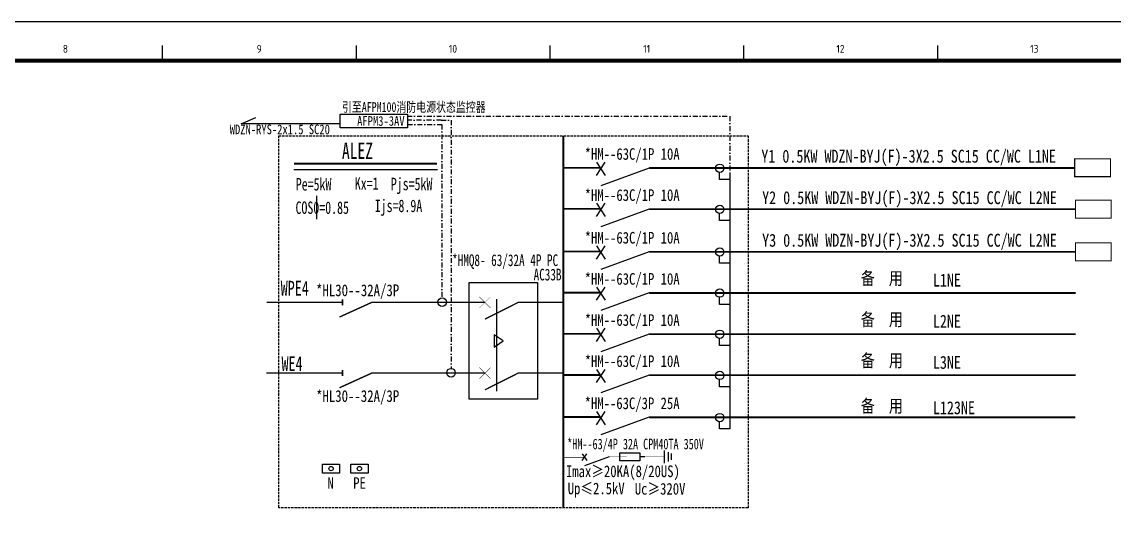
# Model space of a CAD drawing. Extents: x 815029915 to 815825525, y 579155098 to 579748855.
# Drawn here: x 815502554 to 815530738, y 579294299 to 579307284 of the extents above; entities that cross this region are included whole.
import ezdxf
from ezdxf.enums import TextEntityAlignment as Align

# ---------------------------------------------------------------- set-up
doc = ezdxf.new("R2010")
doc.units = 0
doc.header["$LTSCALE"] = 100
doc.header["$MEASUREMENT"] = 0
for name, pattern in [('20', [0]), ('DASH', [0.35, 0.25, -0.1]), ('DASHDOT2', [12.7, 6.35, -3.175, 0, -3.175]), ('DASHED2', [9.525, 6.35, -3.175])]:
    doc.linetypes.add(name, pattern=pattern)
for name, color, linetype in [('ABDE_SYS', 3, 'Continuous'), ('E-CAPL-1', 7, 'Continuous'), ('E-TEXT-SYST-1', 4, 'Continuous'), ('EQUIP', 3, 'Continuous'), ('QD', 3, 'Continuous'), ('T-EQUP-FIRE', 7, 'Continuous'), ('TK', 7, 'Continuous'), ('wxf', 7, 'Continuous'), ('zm', 1, 'Continuous'), ('校对', 6, 'Continuous'), ('设备', 1, 'Continuous')]:
    doc.layers.add(name, color=color, linetype=linetype)
doc.styles.add('-宋体', font='', dxfattribs={"width": 0.8})
doc.styles.add('-黑体', font='', dxfattribs={"width": 0.8})
doc.styles.add('HZ', font='', dxfattribs={"width": 0.8})
doc.styles.add('ISOCP', font='isocp.shx', dxfattribs={"bigfont": 'gbcbig.shx'})
doc.styles.get("Standard").update_dxf_attribs({"font": 'gbenor.shx', "bigfont": 'gbcbig.shx'})
doc.styles.get('-宋体').set_extended_font_data('SimSun')
doc.styles.get('-黑体').set_extended_font_data('SimHei')
doc.styles.get('HZ').set_extended_font_data('SimHei')

# ---------------------------------------------------------------- blocks, each defined once
blk = doc.blocks.new('HC000789')
at = {"color": 3, "linetype": 'Continuous'}
for points, const_width in [([(0, -7.5), (-3.79, 0)], 0.3), ([(-1.25, 1.25), (1.25, -1.25)], 0.1), ([(1.25, 1.25), (-1.25, -1.25)], 0.1)]:
    blk.add_lwpolyline(points, dxfattribs=dict(at, const_width=const_width))
blk = doc.blocks.new('$element$00000519')
at = {"const_width": 0.0233}
for points in [[(0, 0), (0, -0.25)], [(0, -1), (0, -0.75), (-0.25, -0.2)], [(-0.05, -0.25), (0.05, -0.25)]]:
    blk.add_lwpolyline(points, dxfattribs=at)
at = {"flags": 9}
blk.add_attdef('S', (0, 0), '', height=0.00000667, dxfattribs=at)
blk = doc.blocks.new('l')
at = {"layer": 'TK'}
blk.add_lwpolyline([(815463677, 579451444), (815463677, 579409444), (815547777, 579409444), (815547777, 579451444)], close=True, dxfattribs=at)

msp = doc.modelspace()

# ---------------------------------------------------------------- linework, layer by layer
for p, q in [((815519126.7, 579296224.5, -592.8), (815519126.7, 579295897.7, -592.8)), ((815519226.3, 579296183.6, -592.8), (815519226.3, 579295938.6, -592.8)), ((815519306.8, 579296147, -592.8), (815519306.8, 579295983.7, -592.8))]:
    msp.add_line(p, q)
at = {"color": 0, "linetype": 'Continuous', "const_width": 27.6}
for points, elevation in [([(815530640.8, 579303749.7), (815529719.2, 579303749.7), (815529719.2, 579303288.9), (815530640.8, 579303288.9)], 2769.8), ([(815530661.8, 579302680.8), (815529740.2, 579302680.8), (815529740.2, 579302220), (815530661.8, 579302220)], -3955.5), ([(815530661.8, 579301581.3), (815529740.2, 579301581.3), (815529740.2, 579301120.5), (815530661.8, 579301120.5)], -1584.2)]:
    msp.add_lwpolyline(points, close=True, dxfattribs=dict(at, elevation=elevation))
at = {"layer": 'ABDE_SYS', "linetype": 'Continuous'}
for p, q in [((815517378.9, 579303663.5, -4548.3), (815517606.4, 579303322.4, -4548.3)), ((815517378.9, 579303322.4, -4548.3), (815517606.4, 579303663.5, -4548.3)), ((815518744, 579303511.9, -4548.3), (815517492.6, 579303057.2, -4548.3)), ((815520558.1, 579303217.2, -2867), (815520558.1, 579303399.8, -2867)), ((815520825.1, 579303395.9, 1088.5), (815520825.1, 579296783.2, 1088.5)), ((815520825.1, 579303217.2, -2867), (815520558.1, 579303217.2, -2867)), ((815517378.9, 579302602, -3955.5), (815517606.4, 579302261, -3955.5)), ((815517378.9, 579302261, -3955.5), (815517606.4, 579302602, -3955.5)), ((815518744, 579302450.4, -3955.5), (815517492.6, 579301995.7, -3955.5)), ((815520558.1, 579302155.8, -2274.2), (815520558.1, 579302338.4, -2274.2)), ((815520825.1, 579302155.8, -2274.2), (815520558.1, 579302155.8, -2274.2)), ((815517378.9, 579301502.4, -1584.2), (815517606.4, 579301161.4, -1584.2)), ((815517378.9, 579301161.4, -1584.2), (815517606.4, 579301502.4, -1584.2)), ((815518744, 579301350.9, -1584.2), (815517492.6, 579300896.1, -1584.2)), ((815520558.1, 579301056.2, 97.2), (815520558.1, 579301238.8, 97.2)), ((815520825.1, 579301056.2, 97.2), (815520558.1, 579301056.2, 97.2)), ((815517378.9, 579300441, -991.3), (815517606.4, 579300099.9, -991.3)), ((815517378.9, 579300099.9, -991.3), (815517606.4, 579300441, -991.3)), ((815518744, 579300289.4, -991.3), (815517492.6, 579299834.6, -991.3)), ((815520558.1, 579299994.7, 690), (815520558.1, 579300177.3, 690)), ((815520825.1, 579299994.7, 690), (815520558.1, 579299994.7, 690)), ((815517378.9, 579299379.5, -398.5), (815517606.4, 579299038.4, -398.5)), ((815517378.9, 579299038.4, -398.5), (815517606.4, 579299379.5, -398.5)), ((815518744, 579299227.9, -398.5), (815517492.6, 579298773.2, -398.5)), ((815520558.1, 579298933.3, 1282.8), (815520558.1, 579299115.9, 1282.8)), ((815520825.1, 579298933.3, 1282.8), (815520558.1, 579298933.3, 1282.8)), ((815517378.9, 579298318, 194.4), (815517606.4, 579297977, 194.4)), ((815517378.9, 579297977, 194.4), (815517606.4, 579298318, 194.4)), ((815518744, 579298166.5, 194.4), (815517492.6, 579297711.7, 194.4)), ((815520558.1, 579297871.8, 1875.7), (815520558.1, 579298054.4, 1875.7)), ((815520825.1, 579297871.8, 1875.7), (815520558.1, 579297871.8, 1875.7)), ((815517378.9, 579297232.6, 1088.5), (815517606.4, 579296891.6, 1088.5)), ((815517378.9, 579296891.6, 1088.5), (815517606.4, 579297232.6, 1088.5)), ((815518744, 579297081, 1088.5), (815517492.6, 579296626.3, 1088.5)), ((815520558.1, 579296783.3, 2769.8), (815520558.1, 579296965.9, 2769.8)), ((815520719.3, 579296783.3, 2769.8), (815520558.1, 579296783.3, 2769.8)), ((815520825.1, 579296783.2, 1088.5), (815520647.6, 579296783.2, 1088.5))]:
    msp.add_line(p, q, dxfattribs=at)
at = {"layer": 'ABDE_SYS', "linetype": 'Continuous', "const_width": 47.2}
for points, elevation in [([(815516511.3, 579303519.4), (815517476.6, 579303519.4)], -4548.3), ([(815518744, 579303511.9), (815529719.2, 579303511.9)], -4548.3), ([(815516511.3, 579302458), (815517476.6, 579302458)], -3955.5), ([(815518744, 579302450.4), (815529740.2, 579302450.4)], -3955.5), ([(815516511.3, 579301358.4), (815517476.6, 579301358.4)], -1584.2), ([(815518744, 579301350.9), (815529749.1, 579301350.9)], -1584.2), ([(815516511.3, 579300296.9), (815517476.6, 579300296.9)], -991.3), ([(815518744, 579300289.4), (815529749.1, 579300289.4)], -991.3), ([(815516511.3, 579299235.5), (815517476.6, 579299235.5)], -398.5), ([(815518744, 579299227.9), (815529749.1, 579299227.9)], -398.5), ([(815516511.3, 579298174), (815517476.6, 579298174)], 194.4), ([(815518744, 579298166.5), (815529749.1, 579298166.5)], 194.4), ([(815516511.3, 579297088.6), (815517476.6, 579297088.6)], 1088.5), ([(815518744, 579297081), (815529736.3, 579297081)], 1088.5)]:
    msp.add_lwpolyline(points, dxfattribs=dict(at, elevation=elevation))
at = {"layer": 'ABDE_SYS', "linetype": 'Continuous'}
for centre in [(815520561.1, 579303507.8, -2867), (815520561.1, 579302446.3, -2274.2), (815520561.1, 579301346.7, 97.2), (815520561.1, 579300285.3, 690), (815520561.1, 579299223.8, 1282.8), (815520561.1, 579298162.3, 1875.7), (815520561.1, 579297073.8, 2769.8)]:
    msp.add_circle(centre, 108, dxfattribs=at)
at = {"layer": 'E-CAPL-1', "color": 4, "linetype": 'DASHDOT2', "ltscale": 0.2}
for p, q in [((815512496.7, 579304848.2), (815520823, 579304848.2)), ((815520823, 579304848.2), (815520823, 579303380)), ((815513376, 579304748.3, 7937), (815512505.3, 579304748.3, 7937)), ((815512505.3, 579304634.4, 7937), (815513392.4, 579304634.4, 7937)), ((815513376, 579304748.3, 7937), (815513630.5, 579304748.3, 7937)), ((815513392.4, 579304634.4, 7937), (815513392.4, 579300161.1, 7937)), ((815513630.5, 579304748.3, 7937), (815513630.5, 579298343.6, 7937))]:
    msp.add_line(p, q, dxfattribs=at)
at = {"layer": 'E-CAPL-1', "color": 4, "linetype": 'Continuous'}
for centre in [(815513396.7, 579300050), (815513627.4, 579298232.4)]:
    msp.add_circle(centre, 111.2, dxfattribs=at)
at = {"layer": 'E-TEXT-SYST-1', "linetype": 'Continuous'}
for p, q in [((815514812.1, 579297759.1, 1088.5), (815514812.1, 579300131.6, 1088.5)), ((815514976.5, 579299050.3, 1088.5), (815514737.3, 579299205.7, 1088.5)), ((815514737.3, 579299205.7, 1088.5), (815514737.3, 579298895, 1088.5)), ((815514737.3, 579298895, 1088.5), (815514976.5, 579299050.3, 1088.5))]:
    msp.add_line(p, q, dxfattribs=at)
at = {"layer": 'EQUIP', "ltscale": 100}
for points in [[(815510309.5, 579295868.9), (815510753.9, 579295868.9), (815510753.9, 579295644.5), (815510309.5, 579295644.5)], [(815511042.5, 579295868.9), (815511486.8, 579295868.9), (815511486.8, 579295644.5), (815511042.5, 579295644.5)]]:
    msp.add_lwpolyline(points, close=True, dxfattribs=at)
for centre in [(815510531.9, 579295756.7), (815511264.9, 579295756.7)]:
    msp.add_circle(centre, 56.1, dxfattribs=at)
at = {"layer": 'T-EQUP-FIRE', "color": 7, "linetype": 'Continuous', "elevation": -2675.1}
msp.add_lwpolyline([(815514097.5, 579300557.2), (815515858.1, 579300557.2), (815515858.1, 579297547.2), (815514097.5, 579297547.2)], close=True, dxfattribs=at)
msp.add_lwpolyline([(815514097.5, 579300557.2), (815515858.1, 579300557.2), (815515858.1, 579297547.2), (815514097.5, 579297547.2)], close=True, dxfattribs=at)
at = {"layer": 'T-EQUP-FIRE', "color": 7, "linetype": 'Continuous', "const_width": 34.2, "elevation": 1088.5}
for points in [[(815510843.9, 579300044.3), (815508868.7, 579300044.3)], [(815514097.5, 579300044.3), (815511642.2, 579300044.3)], [(815514501.5, 579300044.3), (815511832, 579300044.3)], [(815516505.9, 579300044.3), (815515356.9, 579300044.3)], [(815510843.9, 579298220.9), (815508866.2, 579298220.9)], [(815514501.5, 579298220.9), (815511642.2, 579298220.9)], [(815514097.5, 579298220.9), (815511642.2, 579298220.9)], [(815516505.9, 579298220.9), (815515356.9, 579298220.9)]]:
    msp.add_lwpolyline(points, dxfattribs=at)
at = {"layer": 'TK'}
for p, q in [((815506177.3, 579306674.9), (815506177.3, 579306283.6)), ((815511177.3, 579306674.9), (815511177.3, 579306283.6)), ((815516177.3, 579306674.9), (815516177.3, 579306283.6)), ((815521177.3, 579306674.9), (815521177.3, 579306283.6)), ((815526177.3, 579306674.9), (815526177.3, 579306283.6))]:
    msp.add_line(p, q, dxfattribs=at)
msp.add_lwpolyline([(815463677.3, 579307283.6), (815463677.3, 579265283.6), (815547777.3, 579265283.6), (815547777.3, 579307283.6)], close=True, dxfattribs=at)
at = {"layer": 'TK', "const_width": 100}
msp.add_lwpolyline([(815466177.3, 579266329.2), (815466177.3, 579306283.6), (815546777.3, 579306283.6), (815546777.3, 579266329.2)], close=True, dxfattribs=at)
at = {"layer": 'wxf', "color": 7}
msp.add_line((815510166.2, 579302192.6, 1088.5), (815510166.2, 579302795.1, 1088.5), dxfattribs=at)
at = {"layer": 'wxf', "color": 7, "linetype": 'DASH', "ltscale": 2.5, "elevation": 1088.5}
msp.add_lwpolyline([(815509183.2, 579304341.2), (815521291.7, 579304341.2), (815521291.7, 579294750.2), (815509183.2, 579294750.2)], close=True, dxfattribs=at)
at = {"layer": 'wxf', "color": 7, "const_width": 51.3, "elevation": 1088.5}
msp.add_lwpolyline([(815509577.9, 579303624.7), (815513269.7, 579303624.7)], dxfattribs=at)
at = {"layer": 'zm', "color": 1}
for p, q in [((815508209.9, 579304651.6, 7937), (815508590.4, 579304816.6, 2177)), ((815510769.1, 579304651.6, 7937), (815508209.9, 579304651.6, 7937))]:
    msp.add_line(p, q, dxfattribs=at)
at = {"layer": 'zm'}
for p, q in [((815509570.4, 579303476.6, 1088.5), (815513275.7, 579303476.6, 1088.5)), ((815517015.2, 579296138.3, -592.8), (815517131, 579295964.7, -592.8)), ((815517015.2, 579295964.7, -592.8), (815517131, 579296138.3, -592.8)), ((815517710, 579296061.1, -592.8), (815517073.1, 579295829.6, -592.8))]:
    msp.add_line(p, q, dxfattribs=at)
at = {"layer": 'zm', "color": 1, "elevation": 7937}
msp.add_lwpolyline([(815510769.1, 579304898.4), (815512505.3, 579304898.4), (815512505.3, 579304545.4), (815510769.1, 579304545.4)], close=True, dxfattribs=at)
at = {"layer": 'zm', "color": 4, "const_width": 54, "elevation": 1088.5}
msp.add_lwpolyline([(815516524.4, 579294750.2), (815516524.4, 579304341.2)], dxfattribs=at)
at = {"layer": '校对', "color": 0, "const_width": 15.6, "elevation": -592.8}
for points in [[(815517073.1, 579296051.5), (815516540.4, 579296051.3)], [(815517015.2, 579295964.7), (815517131, 579296138.3)], [(815517015.2, 579296138.3), (815517131, 579295964.7)], [(815517073.1, 579295829.6), (815517710, 579296061.1)], [(815517710, 579296061.1), (815517983.5, 579296061.1)], [(815517983.5, 579296163), (815517983.5, 579295959.2), (815518499.7, 579295959.2), (815518499.7, 579296163), (815517983.5, 579296163)], [(815517983.5, 579296061.1), (815518161.9, 579296061.1)], [(815518499.7, 579296061.1), (815519126.7, 579296061.1)], [(815519126.7, 579296224.5), (815519126.7, 579295897.7)], [(815519226.3, 579296183.6), (815519226.3, 579295938.6)], [(815519306.8, 579296147), (815519306.8, 579295983.7)]]:
    msp.add_lwpolyline(points, dxfattribs=at)
at = {"layer": '设备', "linetype": 'DASHED2'}
msp.add_line((815518627.3, 579296061.1, -592.8), (815518499.7, 579296061.1, -592.8), dxfattribs=at)
at = {"layer": '设备', "elevation": -592.8}
msp.add_lwpolyline([(815517983.5, 579296061.1, 0, 0, 0), (815518161.9, 579296061.1, 109, 0, 0), (815518404.2, 579296061.1, 0, 0, 0)], format="xyseb", dxfattribs=at)
msp.add_lwpolyline([(815517983.5, 579296163), (815518499.7, 579296163), (815518499.7, 579295959.2), (815517983.5, 579295959.2)], close=True, dxfattribs=at)

# ---------------------------------------------------------------- block references
at = {"layer": 'E-TEXT-SYST-1', "linetype": 'Continuous', "xscale": 114.0479999999515, "yscale": 114.0479999999515, "zscale": 114.0479999999515, "rotation": 89.99999833036787}
for p in [(815514501.5, 579300044.3, 1088.5), (815514501.5, 579298220.9, -2675.1)]:
    msp.add_blockref('HC000789', p, dxfattribs=at)
at = {"layer": 'T-EQUP-FIRE', "color": 7, "linetype": 'Continuous', "xscale": 1516.2, "yscale": 1516.2, "zscale": 1516.2, "rotation": 90}
for p in [(815510448.8, 579300048.1, 4347.4), (815510448.8, 579298223.7, 4347.4)]:
    msp.add_blockref('$element$00000519', p, dxfattribs=at)
at = {"layer": 'zm', "color": 1}
msp.add_blockref('l', (0, -144160.9), dxfattribs=at)

# ---------------------------------------------------------------- texts
at = {"layer": 'ABDE_SYS', "linetype": 'Continuous', "style": '-宋体', "width": 0.8}
for s, height, p in [('Y1 0.5KW WDZN-BYJ(F)-3X2.5 SC15 CC/WC L1NE', 332.596, (815521634.2, 579303651.1, 1088.5)), ('Y2 0.5KW WDZN-BYJ(F)-3X2.5 SC15 CC/WC L2NE', 332.596, (815521655.2, 579302582.2, -5636.8)), ('Y3 0.5KW WDZN-BYJ(F)-3X2.5 SC15 CC/WC L2NE', 332.596, (815521655.2, 579301482.7, -3265.5)), ('备  用', 332.6, (815524200.3, 579300501.7, 1681.3)), ('L1NE', 332.6, (815526061.1, 579300455.2, 1681.3)), ('备  用', 332.6, (815524200.3, 579299440.2, 2274.2)), ('L2NE', 332.6, (815526061.1, 579299393.7, 2274.2)), ('备  用', 332.6, (815524200.3, 579298378.8, 2867)), ('L3NE', 332.6, (815526061.1, 579298332.3, 2867)), ('备  用', 332.6, (815524200.3, 579297208.6, 1088.5)), ('L123NE', 332.6, (815526061.1, 579297162.1, 1088.5))]:
    msp.add_text(s, height=height, dxfattribs=at).set_placement(p)
at = {"layer": 'QD', "color": 3, "style": '-宋体', "width": 0.8}
for p in [(815510145.2, 579300206.6, 10260.6), (815510145.2, 579297477.7, 10260.6)]:
    msp.add_text('*HL30--32A/3P', height=303.24, dxfattribs=at).set_placement(p)
at = {"layer": 'TK', "style": 'ISOCP'}
for s, p in [('8', (815503677.3, 579306587.4)), ('9', (815508677.3, 579306587.4)), ('10', (815513677.3, 579306587.4)), ('11', (815518677.3, 579306587.4)), ('12', (815523677.3, 579306587.4)), ('13', (815528677.3, 579306587.4))]:
    msp.add_text(s, height=200, dxfattribs=at).set_placement(p, align=Align.MIDDLE)
at = {"layer": 'wxf', "color": 7}
for s, height, style, width, p in [('*HM--63C/1P 10A', 300, '-宋体', 0.8, (815517077.9, 579303725.2, -7318.2)), ('Pe=5kW', 321.85, 'HZ', 0.7, (815509621.7, 579302932.9, 1088.5)), ('Kx=1', 321.85, 'HZ', 0.7, (815511144.9, 579302952.4, 1088.5)), ('Pjs=5kW', 321.85, 'HZ', 0.7, (815512074.2, 579302939.9, 1088.5)), ('*HM--63C/1P 10A', 300, '-宋体', 0.8, (815517077.9, 579302663.7, -6725.3)), ('COS0=0.85', 321.85, 'HZ', 0.7, (815509615.1, 579302328, 1088.5)), ('Ijs=8.9A', 321.85, 'HZ', 0.7, (815511659.1, 579302376.2, 1088.5)), ('*HM--63C/1P 10A', 300, '-宋体', 0.8, (815517077.9, 579301564.1, -4354)), ('*HM--63C/1P 10A', 300, '-宋体', 0.8, (815517077.9, 579300502.7, -3761.2)), ('*HM--63C/1P 10A', 300, '-宋体', 0.8, (815517077.9, 579299441.2, -3168.3)), ('*HM--63C/1P 10A', 300, '-宋体', 0.8, (815517077.9, 579298379.7, -2575.5)), ('*HM--63C/3P 25A', 300, '-宋体', 0.8, (815517076, 579297293.2, -2769.8))]:
    msp.add_text(s, height=height, dxfattribs=dict(at, style=style, width=width)).set_placement(p)
at = {"layer": 'zm', "color": 3, "style": '-宋体', "width": 0.75}
msp.add_text('引至AFPM100消防电源状态监控器', height=250, dxfattribs=at).set_placement((815510814.5, 579304961.6, -4851.5))
at = {"layer": 'zm', "color": 1, "style": '-黑体', "width": 0.8}
for s, height, p in [('WDZN-RYS-2x1.5 SC20', 250, (815507917.7, 579304384.7, 2177)), ('N', 300, (815510439.4, 579295236.7)), ('PE', 300, (815511103.8, 579295236.7))]:
    msp.add_text(s, height=height, dxfattribs=at).set_placement(p)
at = {"layer": 'zm', "color": 4, "linetype": '20', "ltscale": 0.1, "style": '-黑体', "width": 0.7}
msp.add_text('ALEZ', height=420, dxfattribs=at).set_placement((815510813.9, 579303748.1, 1088.5))
at = {"layer": 'zm', "style": '-宋体', "width": 0.7}
for s, p in [('*HMQ8- 63/32A 4P PC ', (815515095.4, 579300983.7, -5066.1)), ('AC33B', (815516118.9, 579300612.7, -5066.1))]:
    msp.add_text(s, height=302.36, dxfattribs=at).set_placement(p, align=Align.CENTER)
at = {"layer": 'zm', "color": 4, "style": '-黑体', "width": 0.7}
for s, height, p in [('WPE4', 380.16, (815509232.9, 579300223.1, 1088.5)), ('WE4', 380.16, (815509253.7, 579298276.7, 1199.7)), ('*HM--63/4P 32A CPM40TA 350V', 274.219, (815516626, 579296255.7, 167540.6))]:
    msp.add_text(s, height=height, dxfattribs=at).set_placement(p)
at = {"layer": 'zm', "color": 1, "style": '-黑体', "width": 0.8}
for s, p in [('Imax≥20KA(8/20US)', (815516593.8, 579295689, 167540.6)), ('Up≤2.5kV ', (815516639.1, 579295246.4, 167540.6)), ('Uc≥320V', (815518369.3, 579295236.7, 167540.6))]:
    msp.add_text(s, height=300, dxfattribs=at).set_placement(p, align=Align.MIDDLE_LEFT)
at = {"layer": 'zm', "color": 1, "insert": (815512429.4, 579304851.9, -793), "char_height": 250, "width": 3909, "attachment_point": 3, "style": '-黑体'}
msp.add_mtext('AFPM3-3AV', dxfattribs=at)

doc.saveas('drawing.dxf')
